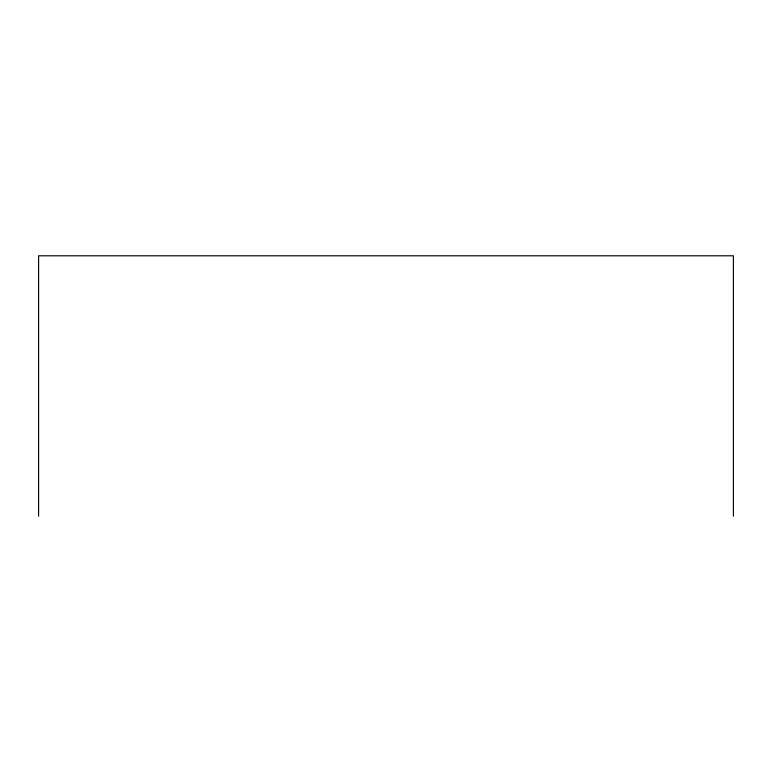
<?xml version="1.0" encoding="UTF-8"?>
<svg xmlns="http://www.w3.org/2000/svg" width="772" height="772" viewBox="0 0 772 772"><rect width="100%" height="100%" fill="white"/><g stroke="black" fill="none" stroke-linecap="round" stroke-linejoin="round"><path stroke-width="1.16" d="M733.4 516.207L733.4 255.793L38.6 255.793L38.6 516.207"/></g></svg>
